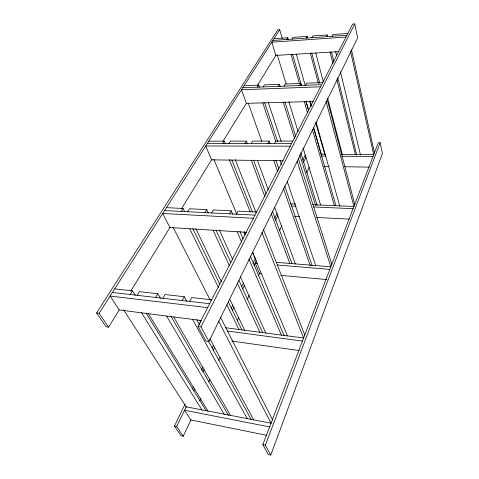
<?xml version="1.0" encoding="UTF-8"?>
<svg xmlns="http://www.w3.org/2000/svg" width="479" height="479" viewBox="0 0 479 479"><rect width="100%" height="100%" fill="white"/><g stroke="black" fill="none" stroke-linecap="round" stroke-linejoin="round"><path stroke-width="0.72" d="M270.767 455.05L382.422 153.46L380.14 142.79L378.242 142.79L262.833 444.632L268.252 454.511L270.767 455.05L265.384 445.165L380.14 142.79M185.145 403.917L174.428 426.13L181.038 435.728L183.253 436.207L190.87 419.945L184.523 410.246L269.605 426.927M199.755 400.977L201.024 398.265M208.634 382.002L209.904 379.296M218.789 360.328L220.059 357.615M237.195 321.032L238.782 317.643M247.35 299.351L249.248 295.286M258.45 275.635L259.72 272.928M279.395 230.92L281.933 225.501M306.68 172.656L309.218 167.237M183.253 436.207L176.679 426.597L186.385 406.378M193.827 390.87L194.797 388.846M202.886 371.997L204.18 369.297M213.239 350.424L214.855 347.053M232.327 310.649L233.944 307.279M242.679 289.077L244.619 285.035M254.002 265.486L256.301 260.696M275.676 220.322L277.946 215.598M303.5 162.345L306.093 156.95M192.295 389.116L193.265 387.092M201.384 370.267L203.006 366.902M212.101 348.059L213.4 345.371M231.261 308.356L232.884 304.991M241.656 286.819L243.601 282.778M253.02 263.264L255.295 258.552M274.778 218.173L277.048 213.46M302.704 160.291L305.303 154.909M208.946 341.503L357.699 37.805L354.741 23.95L352.61 24.118L198.025 326.498L206.03 341.09L208.946 341.503L200.988 326.894L198.025 326.498M200.988 326.894L354.741 23.95M189.636 301.387L191.69 297.561L211.67 299.812M236.446 214.185L238.093 211.119L256.558 212.005M274.347 143.598L275.694 141.083L292.825 141.065M305.65 85.286L306.776 83.19L322.738 82.55M331.947 36.302L332.899 34.53L347.832 33.458M182.152 300.519L184.229 296.717L165.027 294.549L162.89 298.291M229.519 213.838L231.183 210.784L213.371 209.928L211.646 212.939M267.905 143.592L269.27 141.089L252.678 141.113L251.265 143.586M299.638 85.519L300.782 83.43L285.274 84.053L284.095 86.118M326.319 36.697L327.283 34.931L312.745 35.973L311.739 37.727M155.693 297.459L157.848 293.741L139.377 291.657L137.168 295.309M204.958 212.598L206.694 209.604L189.486 208.778L187.702 211.73M245.032 143.58L246.457 141.119L230.387 141.143L228.914 143.574M278.257 86.346L279.455 84.286L264.396 84.891L263.163 86.933M306.261 38.116L307.279 36.368L293.118 37.38L292.07 39.116M130.246 294.507L132.473 290.879L114.691 288.867M181.242 211.407L183.044 208.467L166.417 207.664M222.867 143.568L224.358 141.149L208.772 141.167M257.486 87.154L258.738 85.118L244.098 85.705M286.735 39.494L287.795 37.763L274.006 38.751M282.359 38.739L279.73 29.77L277.802 29.92L96.578 312.973L106.081 326.786L108.595 327.145L119.163 309.973M130.905 290.897L170.051 227.297M181.403 208.856L211.94 159.256M222.897 141.449L246.386 103.29M257.349 85.484L276.138 54.959M96.578 312.973L99.123 313.314L279.73 29.77M272.916 40.47L346.922 35.248M346 37.045L271.815 42.194L275.856 55.414L338.791 51.63M242.817 87.723L321.66 84.663M320.571 86.795L241.524 89.747L246.356 103.338L313.254 101.482M207.245 143.562L291.525 143.604M290.214 146.167L205.707 145.975L211.562 159.86L283.035 160.728M320.852 154.226L325.319 154.256M340.958 154.376L373.722 154.627M321.499 156.076L325.977 156.118M341.647 156.256L372.991 156.531M323.894 166.417L329.115 166.5M344.796 166.746L369.435 167.129M290.448 203.82L295.675 204.036M312.847 204.749L353.903 206.455M291.609 206.024L296.052 206.215M313.817 206.976L353.059 208.664M294.531 216.376L299.71 216.634M316.727 217.484L349.275 219.107M164.566 210.562L254.966 215.119M253.361 218.256L162.71 213.484L169.919 227.513L246.637 232.327M276.419 262.348L330.821 266.815M257.349 263.324L255.127 263.139L259.48 273.449L261.69 273.647M277.317 265.001L329.833 269.402M280.886 275.389L326.642 279.544M112.415 292.447L209.676 303.71M207.664 307.644L110.116 296.052L119.175 309.949L201.24 320.511M225.699 327.75L303.602 338M227.256 331.019L302.429 341.078M231.716 341.078L299.291 350.574M186.175 406.815L271.018 423.22M190.858 419.963L266.773 435.321M174.428 426.13L176.679 426.597M262.833 444.632L265.384 445.165M99.123 313.314L108.595 327.145M123.732 309.997L186.391 407.156M141.293 312.296L202.054 410.126M132.473 290.879L135.216 295.327M146.161 313.146L206 410.491M148.472 313.793L208.126 411.293M166.632 316.092L224.328 414.407M157.848 293.741L160.483 298.267M170.997 316.385L228.471 415.365M173.733 317.08L230.573 415.562M192.588 319.469L247.308 418.778M184.229 296.717L186.726 301.297M196.713 319.625L199.563 324.864M208.485 341.222L251.283 419.766M199.911 320.397L200.976 322.361M209.838 338.749L253.792 420.029M218.544 320.984L271.06 423.298M173.051 227.208L210.383 300.423M220.454 317.122L272.808 420.293M189.78 228.872L218.358 287.316M226.896 304.788L239.045 329.642M183.044 208.467L184.672 211.826M192.821 228.633L219.861 284.418M228.327 301.89L242.015 330.121M195.809 228.585L221.412 281.844M229.842 299.375L245.074 331.061M213.041 230.201L229.196 265.402M237.279 283.005L259.965 332.42M206.694 209.604L208.245 213.011M215.993 230.034L230.86 262.714M238.919 280.413L262.773 332.839M219.304 229.92L232.465 259.133M240.428 276.796L265.833 333.186M237.153 231.668L241.554 241.955M248.894 259.103L281.478 335.228M231.183 210.784L232.644 214.215M239.919 231.369L243.122 238.919M250.397 256.073L284.161 335.671M243.949 232.081L245.104 234.836M252.319 252.044L287.526 336.019M213.879 159.405L236.961 214.52M244.176 231.74L245.038 233.812M252.828 252.409L253.696 254.475M254.271 255.852L255.139 257.924M229.237 159.483L250.283 212.053M261.839 232.495L303.65 338.12M224.358 141.149L225.459 143.928M231.818 159.92L252.541 212.071M263.372 229.393L304.818 335.078M235.189 159.543L255.93 212.305M251.325 160.405L264.959 196.857M271.246 213.682L289.861 263.45M246.457 141.119L247.499 143.922M253.487 160.046L265.971 193.684M272.479 211.203L291.992 263.767M257.427 160.381L268.204 189.774M274.617 207.269L295.399 263.953M248.29 103.225L261.738 141.281M273.79 160.555L277.467 171.153M283.598 188.822L310.32 265.845M269.27 141.089L270.246 143.916M275.838 160.166L279 169.35M284.837 186.307L312.08 265.444M280.089 160.531L281.526 164.764M287.274 181.697L315.757 265.653M262.731 102.716L275.832 141.628M258.738 85.118L259.444 87.244M264.653 102.793L277.664 141.682M268.318 102.554L281.221 141.604M297.208 161.417L330.839 266.875M298.237 158.16L331.827 264.312M283.173 102.033L294.573 138.389M299.71 154.789L315.571 205.407M279.455 84.286L280.119 86.424M284.999 102.099L295.651 136.299M300.752 152.687L317.17 205.413M288.903 101.776L298.07 131.665M303.093 148.029L320.565 204.964M277.239 54.708L286.113 83.903M291.094 54.582L299.405 83.334M304.213 101.326L307.542 112.822M312.326 129.348L334.372 205.521M287.795 37.763L288.208 39.2M292.543 54.277L301.417 85.154M305.955 100.955L308.638 110.29M313.589 127.528L321.427 154.813M300.782 83.43L301.399 85.585M305.943 101.386L308.626 110.721M313.583 127.953L335.875 205.515M310.111 101.063L311.326 105.368M315.99 121.864L339.916 206.509M296.339 54.175L305.273 85.729M309.739 101.506L311.164 106.524M315.835 123.019L324.774 154.573M307.279 36.368L307.662 37.805M311.685 52.906L319.733 83.112M310.314 53.229L318.415 83.46M326.043 101.231L353.891 206.425M327.091 99.111L354.921 204.952M315.715 52.9L323.289 81.795M327.648 98.405L342.413 154.753M327.283 34.931L327.636 36.38M331.546 52.319L333.851 61.737M337.755 77.682L356.753 155.202M330.073 51.93L332.929 63.527M336.863 79.484L355.454 154.897M335.599 51.498L336.641 55.845M340.473 71.766L360.489 154.992M350.508 51.229L373.836 155.142M351.418 49.523L374.548 153.19"/></g></svg>
